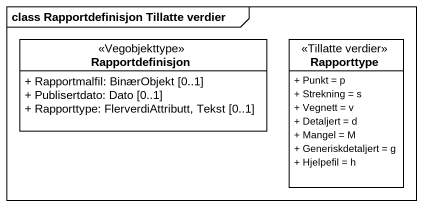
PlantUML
@startuml
mainframe class Rapportdefinisjon Tillatte verdier
hide circle
hide empty members
skinparam classAttributeIconSize 0
class Rapportdefinisjon <<Vegobjekttype>> {
  + Rapportmalfil: BinærObjekt [0..1]
  + Publisertdato: Dato [0..1]
  + Rapporttype: FlerverdiAttributt, Tekst [0..1]
}
class Rapporttype <<Tillatte verdier>> {
  + Punkt = p
  + Strekning = s
  + Vegnett = v
  + Detaljert = d
  + Mangel = M
  + Generiskdetaljert = g
  + Hjelpefil = h
}
@enduml
